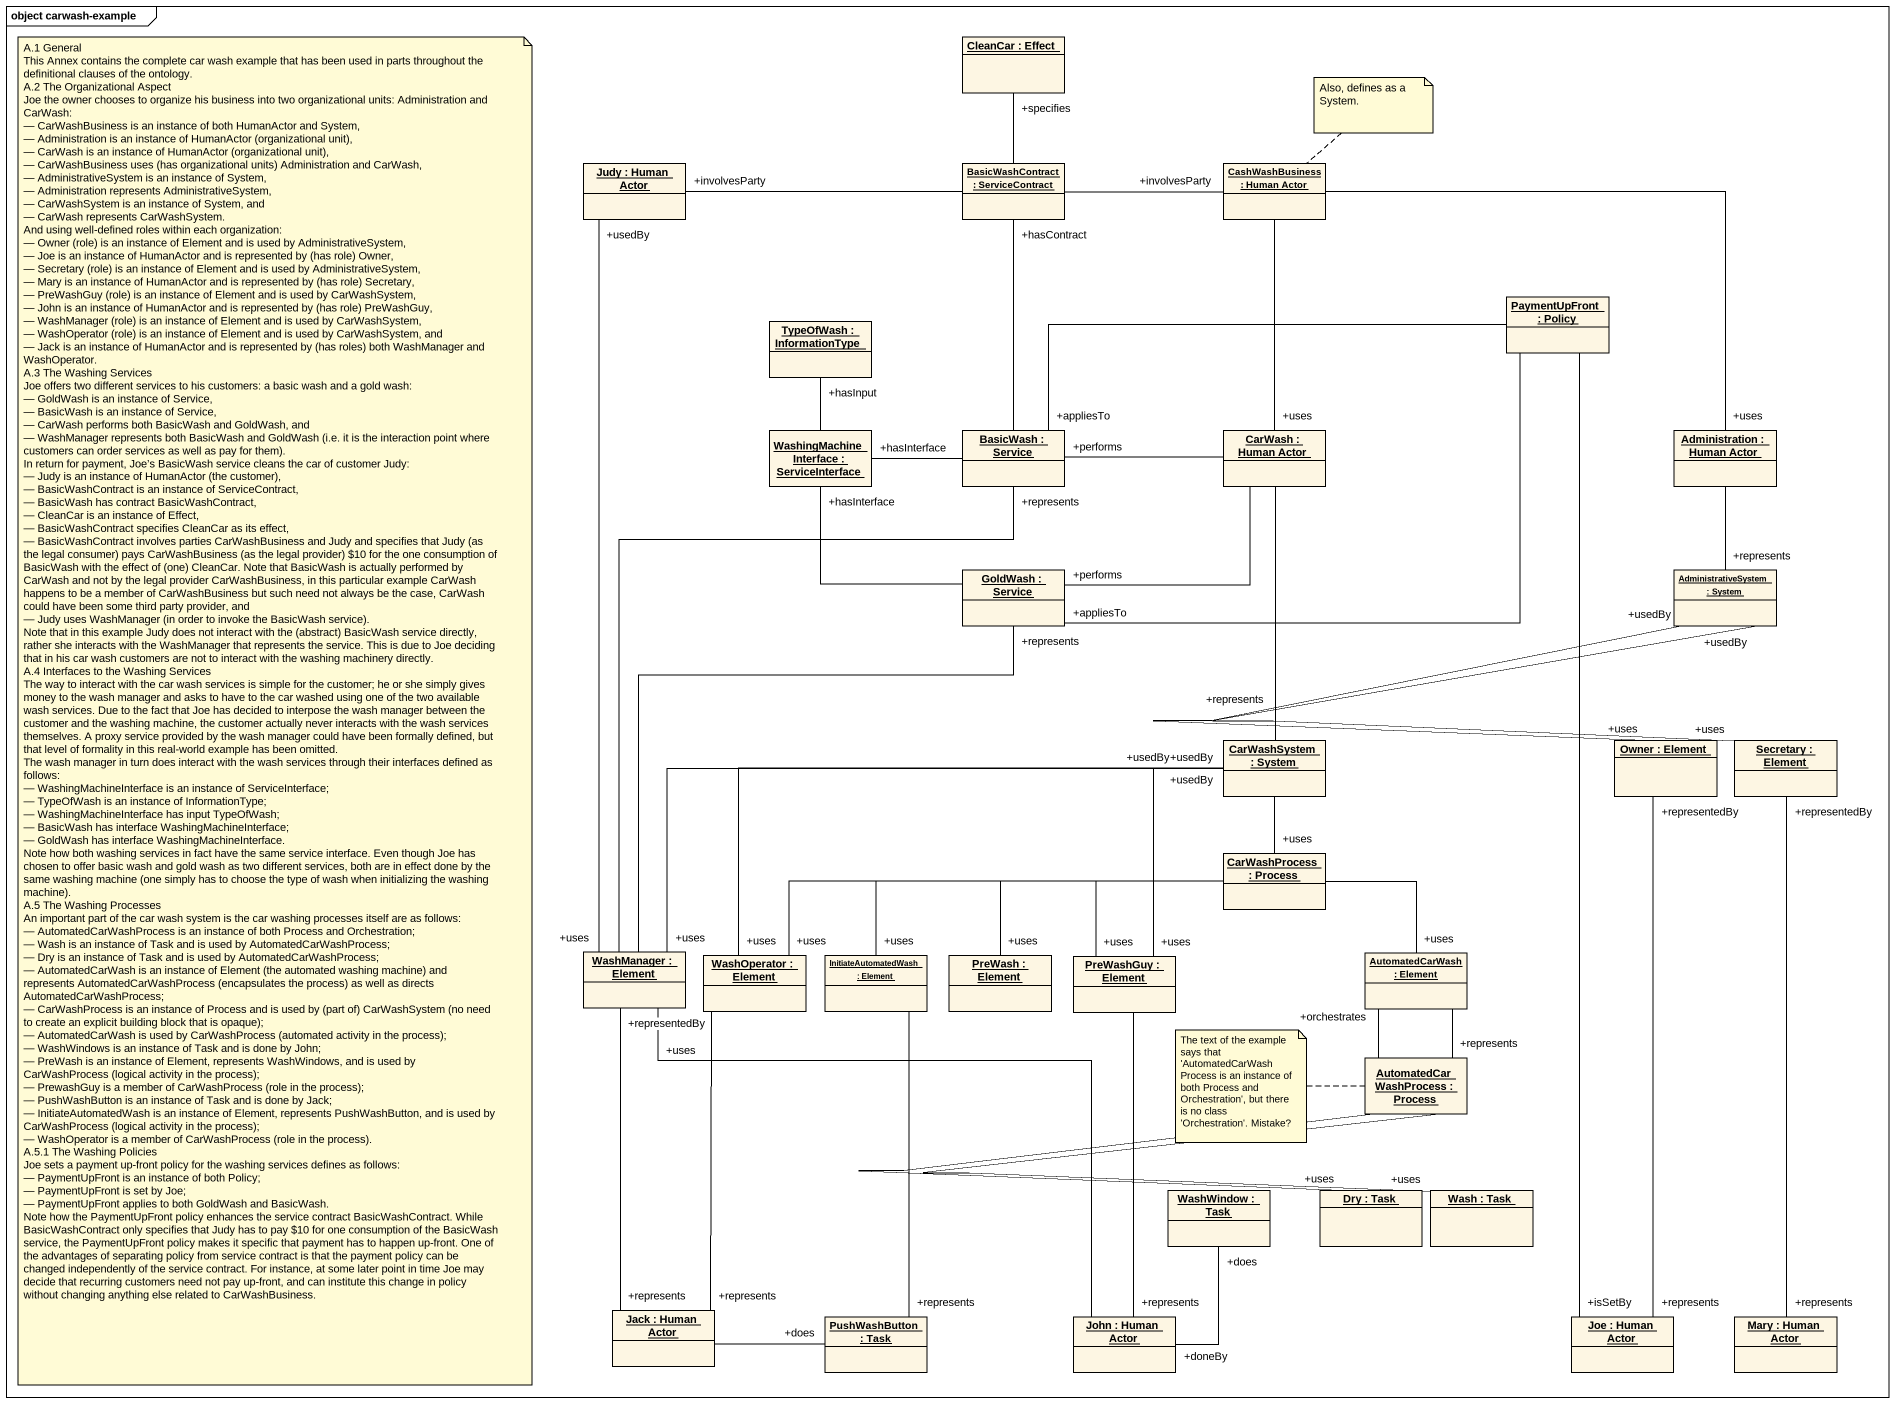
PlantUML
@startuml
mainframe object carwash-example
hide circle
hide empty members
object "CleanCar : Effect" as CleanCar
object "Judy : Human Actor" as Judy
object "BasicWashContract : ServiceContract" as BasicWashContract
object "CashWashBusiness : Human Actor" as CashWashBusiness
object "PaymentUpFront : Policy" as PaymentUpFront
object "TypeOfWash : InformationType" as TypeOfWash
object "WashingMachineInterface : ServiceInterface" as WashingMachineInterface
object "BasicWash : Service" as BasicWash
object "CarWash : Human Actor" as CarWash
object "Administration : Human Actor" as Administration
object "GoldWash : Service" as GoldWash
object "AdministrativeSystem : System" as AdministrativeSystem
object "CarWashSystem : System" as CarWashSystem
object "Owner : Element" as Owner
object "Secretary : Element" as Secretary
object "CarWashProcess : Process" as CarWashProcess
object "WashManager : Element" as WashManager
object "WashOperator : Element" as WashOperator
object "InitiateAutomatedWash : Element" as InitiateAutomatedWash
object "PreWash : Element" as PreWash
object "PreWashGuy : Element" as PreWashGuy
object "AutomatedCarWash : Element" as AutomatedCarWash
object "AutomatedCarWashProcess : Process" as AutomatedCarWashProcess
object "WashWindow : Task" as WashWindow
object "Dry : Task" as Dry
object "Wash : Task" as Wash
object "Jack : Human Actor" as Jack
object "PushWashButton : Task" as PushWashButton
object "John : Human Actor" as John
object "Joe : Human Actor" as Joe
object "Mary : Human Actor" as Mary
Judy "+usedBy" -- "+uses" WashManager
BasicWashContract -up- "+specifies" CleanCar
BasicWashContract -left- "+involvesParty" Judy
BasicWashContract -right- "+involvesParty" CashWashBusiness
CashWashBusiness -- "+uses" CarWash
CashWashBusiness -right- "+uses" Administration
PaymentUpFront -left- "+appliesTo" BasicWash
PaymentUpFront -left- "+appliesTo" GoldWash
PaymentUpFront -- "+isSetBy" Joe
WashingMachineInterface -up- "+hasInput" TypeOfWash
BasicWash -up- "+hasContract" BasicWashContract
BasicWash -left- "+hasInterface" WashingMachineInterface
CarWash -left- "+performs" BasicWash
CarWash -left- "+performs" GoldWash
CarWash -- "+represents" CarWashSystem
Administration -- "+represents" AdministrativeSystem
GoldWash -up- "+hasInterface" WashingMachineInterface
AdministrativeSystem "+usedBy" -- "+uses" Owner
AdministrativeSystem "+usedBy" -- "+uses" Secretary
CarWashSystem -- "+uses" CarWashProcess
CarWashSystem "+usedBy" -left- "+uses" WashOperator
CarWashSystem "+usedBy" -- "+uses" PreWashGuy
CarWashProcess -left- "+uses" WashOperator
CarWashProcess -left- "+uses" InitiateAutomatedWash
CarWashProcess -left- "+uses" PreWash
CarWashProcess -- "+uses" PreWashGuy
CarWashProcess -- "+uses" AutomatedCarWash
WashManager -up- "+represents" BasicWash
WashManager -up- "+represents" GoldWash
WashManager "+uses" -right- "+usedBy" CarWashSystem
WashManager "+representedBy" -- "+represents" Jack
InitiateAutomatedWash -- "+represents" PushWashButton
AutomatedCarWash -- "+orchestrates" AutomatedCarWashProcess
AutomatedCarWash -- "+represents" AutomatedCarWashProcess
AutomatedCarWashProcess -- "+uses" Dry
AutomatedCarWashProcess -- "+uses" Wash
Jack "+represents" -up- WashOperator
Jack -right- "+does" PushWashButton
John -up- "+uses" WashManager
John "+represents" -up- PreWashGuy
John "+doneBy" -up- "+does" WashWindow
Joe "+represents" -up- "+representedBy" Owner
Mary "+represents" -up- "+representedBy" Secretary
note as N1
  A.1 General
  This Annex contains the complete car wash example that has been used in parts throughout the definitional clauses of the ontology.
  A.2 The Organizational Aspect
  Joe the owner chooses to organize his business into two organizational units: Administration and CarWash:
  — CarWashBusiness is an instance of both HumanActor and System,
  — Administration is an instance of HumanActor (organizational unit),
  — CarWash is an instance of HumanActor (organizational unit),
  — CarWashBusiness uses (has organizational units) Administration and CarWash,
  — AdministrativeSystem is an instance of System,
  — Administration represents AdministrativeSystem,
  — CarWashSystem is an instance of System, and
  — CarWash represents CarWashSystem.
  And using well-defined roles within each organization:
  — Owner (role) is an instance of Element and is used by AdministrativeSystem,
  — Joe is an instance of HumanActor and is represented by (has role) Owner,
  — Secretary (role) is an instance of Element and is used by AdministrativeSystem,
  — Mary is an instance of HumanActor and is represented by (has role) Secretary,
  — PreWashGuy (role) is an instance of Element and is used by CarWashSystem,
  — John is an instance of HumanActor and is represented by (has role) PreWashGuy,
  — WashManager (role) is an instance of Element and is used by CarWashSystem,
  — WashOperator (role) is an instance of Element and is used by CarWashSystem, and
  — Jack is an instance of HumanActor and is represented by (has roles) both WashManager and WashOperator.
  A.3 The Washing Services
  Joe offers two different services to his customers: a basic wash and a gold wash:
  — GoldWash is an instance of Service,
  — BasicWash is an instance of Service,
  — CarWash performs both BasicWash and GoldWash, and
  — WashManager represents both BasicWash and GoldWash (i.e. it is the interaction point where customers can order services as well as pay for them).
  In return for payment, Joe’s BasicWash service cleans the car of customer Judy:
  — Judy is an instance of HumanActor (the customer),
  — BasicWashContract is an instance of ServiceContract,
  — BasicWash has contract BasicWashContract,
  — CleanCar is an instance of Effect,
  — BasicWashContract specifies CleanCar as its effect,
  — BasicWashContract involves parties CarWashBusiness and Judy and specifies that Judy (as the legal consumer) pays CarWashBusiness (as the legal provider) ~$10 for the one consumption of BasicWash with the effect of (one) CleanCar. Note that BasicWash is actually performed by CarWash and not by the legal provider CarWashBusiness, in this particular example CarWash happens to be a member of CarWashBusiness but such need not always be the case, CarWash could have been some third party provider, and
  — Judy uses WashManager (in order to invoke the BasicWash service).
  Note that in this example Judy does not interact with the (abstract) BasicWash service directly, rather she interacts with the WashManager that represents the service. This is due to Joe deciding that in his car wash customers are not to interact with the washing machinery directly.
  A.4 Interfaces to the Washing Services
  The way to interact with the car wash services is simple for the customer; he or she simply gives money to the wash manager and asks to have to the car washed using one of the two available wash services. Due to the fact that Joe has decided to interpose the wash manager between the customer and the washing machine, the customer actually never interacts with the wash services themselves. A proxy service provided by the wash manager could have been formally defined, but that level of formality in this real-world example has been omitted.
  The wash manager in turn does interact with the wash services through their interfaces defined as follows:
  — WashingMachineInterface is an instance of ServiceInterface;
  — TypeOfWash is an instance of InformationType;
  — WashingMachineInterface has input TypeOfWash;
  — BasicWash has interface WashingMachineInterface;
  — GoldWash has interface WashingMachineInterface.
  Note how both washing services in fact have the same service interface. Even though Joe has chosen to offer basic wash and gold wash as two different services, both are in effect done by the same washing machine (one simply has to choose the type of wash when initializing the washing machine).
  A.5 The Washing Processes
  An important part of the car wash system is the car washing processes itself are as follows:
  — AutomatedCarWashProcess is an instance of both Process and Orchestration;
  — Wash is an instance of Task and is used by AutomatedCarWashProcess;
  — Dry is an instance of Task and is used by AutomatedCarWashProcess;
  — AutomatedCarWash is an instance of Element (the automated washing machine) and represents AutomatedCarWashProcess (encapsulates the process) as well as directs AutomatedCarWashProcess;
  — CarWashProcess is an instance of Process and is used by (part of) CarWashSystem (no need to create an explicit building block that is opaque);
  — AutomatedCarWash is used by CarWashProcess (automated activity in the process);
  — WashWindows is an instance of Task and is done by John;
  — PreWash is an instance of Element, represents WashWindows, and is used by CarWashProcess (logical activity in the process);
  — PrewashGuy is a member of CarWashProcess (role in the process);
  — PushWashButton is an instance of Task and is done by Jack;
  — InitiateAutomatedWash is an instance of Element, represents PushWashButton, and is used by CarWashProcess (logical activity in the process);
  — WashOperator is a member of CarWashProcess (role in the process).
  A.5.1 The Washing Policies
  Joe sets a payment up-front policy for the washing services defines as follows:
  — PaymentUpFront is an instance of both Policy;
  — PaymentUpFront is set by Joe;
  — PaymentUpFront applies to both GoldWash and BasicWash.
  Note how the PaymentUpFront policy enhances the service contract BasicWashContract. While BasicWashContract only specifies that Judy has to pay ~$10 for one consumption of the BasicWash service, the PaymentUpFront policy makes it specific that payment has to happen up-front. One of the advantages of separating policy from service contract is that the payment policy can be changed independently of the service contract. For instance, at some later point in time Joe may decide that recurring customers need not pay up-front, and can institute this change in policy without changing anything else related to CarWashBusiness.
end note
note top of CashWashBusiness : Also, defines as a System.
note left of AutomatedCarWashProcess : The text of the example says that 'AutomatedCarWashProcess is an instance of both Process and Orchestration', but there is no class 'Orchestration'. Mistake?
@enduml
